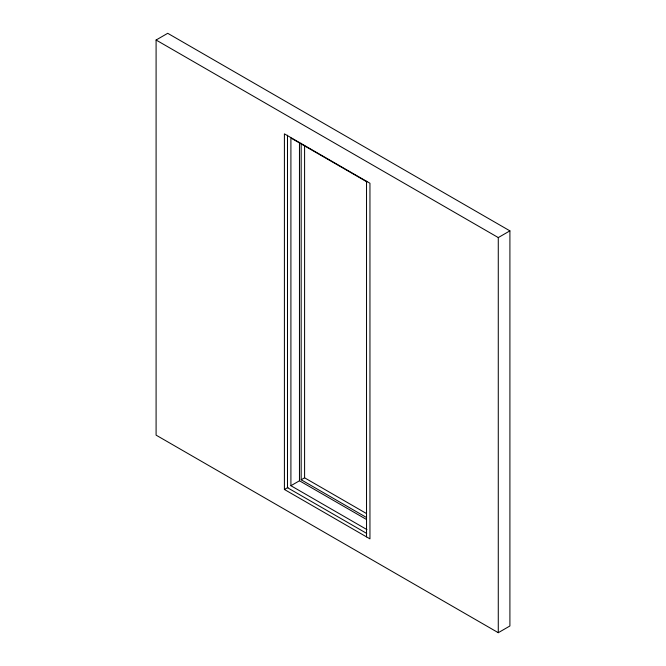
<?xml version="1.0" encoding="UTF-8"?>
<svg xmlns="http://www.w3.org/2000/svg" width="666" height="666" viewBox="0 0 666 666"><rect width="100%" height="100%" fill="white"/><g stroke="black" fill="none" stroke-linecap="round" stroke-linejoin="round"><path stroke-width="1" d="M156.094 40.018L167.724 33.3L509.906 230.861L509.906 625.982L498.276 632.7L156.094 435.139L156.094 40.018L498.276 237.579L509.906 230.861M284.407 489.468L369.955 538.861L369.955 183.25L284.407 133.858L284.407 489.468L287.987 487.404M366.933 181.893L290.909 138.004L290.909 485.714L299.467 480.777L366.541 519.505M301.174 143.298L301.174 479.786L304.595 477.813L366.433 513.511M301.174 479.786L366.6 517.557M290.909 485.714L366.933 529.603M366.733 533.441L287.487 487.695L287.487 135.198M498.276 237.579L498.276 632.7M366.533 181.269L366.533 536.888M304.595 145.479L304.595 477.813M299.467 142.407L299.467 480.777"/></g></svg>
